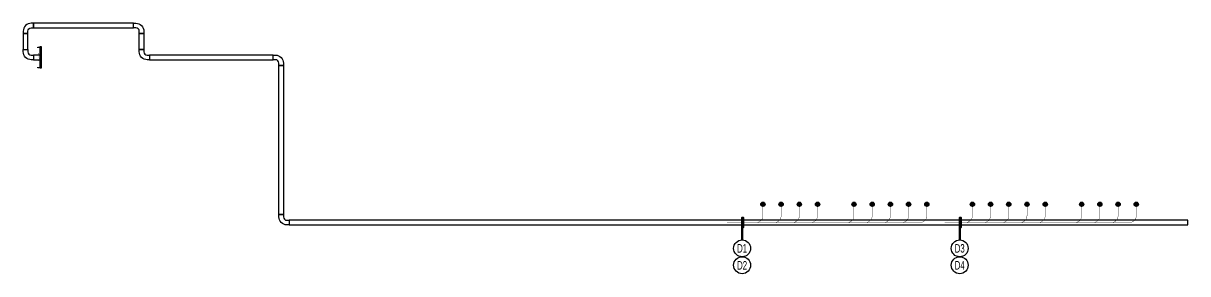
# Model space of a CAD drawing. Header units: millimetres. Extents: x 51585 to 374593, y 4425 to 1197630.
# Drawn here: x 94066 to 145213, y 295629 to 306630 of the extents above; entities that cross this region are included whole.
import ezdxf
from ezdxf.enums import TextEntityAlignment as Align

# ---------------------------------------------------------------- set-up
doc = ezdxf.new("R2010")
doc.units = ezdxf.units.MM
doc.header["$LTSCALE"] = 50
for name, color, linetype in [('-----26 Electrical Cable Tray_CONT', 3, 'Continuous'), ('-----29 Indicator', 1, 'Continuous'), ('-----30 Text', 2, 'Continuous'), ('DC CONTROL CABLE', 1, 'Continuous')]:
    doc.layers.add(name, color=color, linetype=linetype)
doc.styles.add('ELEC', font='')
doc.styles.add('X-PLAN$0$ELEC', font='malgun.ttf')
doc.styles.get('ELEC').set_extended_font_data('Dotum')

msp = doc.modelspace()

# ---------------------------------------------------------------- hatches: boundary and pattern name
at = {"layer": 'DC CONTROL CABLE', "linetype": 'Continuous'}
h = msp.add_hatch(color=256, dxfattribs=at)
edge = h.paths.add_edge_path()
edge.add_arc((126554, 298682), 93.6, 270, 630, ccw=False)
h = msp.add_hatch(color=256, dxfattribs=at)
edge = h.paths.add_edge_path()
edge.add_arc((127354, 298682), 93.6, 270, 630, ccw=False)
h = msp.add_hatch(color=256, dxfattribs=at)
edge = h.paths.add_edge_path()
edge.add_arc((128154, 298682), 93.6, 270, 630, ccw=False)
h = msp.add_hatch(color=256, dxfattribs=at)
edge = h.paths.add_edge_path()
edge.add_arc((128954, 298682), 93.6, 270, 630, ccw=False)
h = msp.add_hatch(color=256, dxfattribs=at)
edge = h.paths.add_edge_path()
edge.add_arc((130554, 298682), 93.6, 270, 630, ccw=False)
h = msp.add_hatch(color=256, dxfattribs=at)
edge = h.paths.add_edge_path()
edge.add_arc((131354, 298682), 93.6, 270, 630, ccw=False)
h = msp.add_hatch(color=256, dxfattribs=at)
edge = h.paths.add_edge_path()
edge.add_arc((132154, 298682), 93.6, 270, 630, ccw=False)
h = msp.add_hatch(color=256, dxfattribs=at)
edge = h.paths.add_edge_path()
edge.add_arc((132954, 298682), 93.6, 270, 630, ccw=False)
h = msp.add_hatch(color=256, dxfattribs=at)
edge = h.paths.add_edge_path()
edge.add_arc((133754, 298682), 93.6, 270, 630, ccw=False)
h = msp.add_hatch(color=256, dxfattribs=at)
edge = h.paths.add_edge_path()
edge.add_arc((135754, 298682), 93.6, 270, 630, ccw=False)
h = msp.add_hatch(color=256, dxfattribs=at)
edge = h.paths.add_edge_path()
edge.add_arc((136554, 298682), 93.6, 270, 630, ccw=False)
h = msp.add_hatch(color=256, dxfattribs=at)
edge = h.paths.add_edge_path()
edge.add_arc((137354, 298682), 93.6, 270, 630, ccw=False)
h = msp.add_hatch(color=256, dxfattribs=at)
edge = h.paths.add_edge_path()
edge.add_arc((138154, 298682), 93.6, 270, 630, ccw=False)
h = msp.add_hatch(color=256, dxfattribs=at)
edge = h.paths.add_edge_path()
edge.add_arc((138954, 298682), 93.6, 270, 630, ccw=False)
h = msp.add_hatch(color=256, dxfattribs=at)
edge = h.paths.add_edge_path()
edge.add_arc((140554, 298682), 93.6, 270, 630, ccw=False)
h = msp.add_hatch(color=256, dxfattribs=at)
edge = h.paths.add_edge_path()
edge.add_arc((141354, 298682), 93.6, 270, 630, ccw=False)
h = msp.add_hatch(color=256, dxfattribs=at)
edge = h.paths.add_edge_path()
edge.add_arc((142154, 298682), 93.6, 270, 630, ccw=False)
h = msp.add_hatch(color=256, dxfattribs=at)
edge = h.paths.add_edge_path()
edge.add_arc((142954, 298682), 93.6, 270, 630, ccw=False)

# ---------------------------------------------------------------- linework, layer by layer
at = {"layer": '-----26 Electrical Cable Tray_CONT'}
for points in [[(94266, 306280, -0.414214), (94416, 306430), (94516, 306430), (94516, 306630), (94416, 306630, 0.414214), (94066, 306280), (94066, 306180), (94266, 306180)], [(99160, 306280, 0.414214), (99010, 306430), (98910, 306430), (98910, 306630), (99010, 306630, -0.414214), (99360, 306280), (99360, 306180), (99160, 306180)], [(94266, 305380, 0.414214), (94416, 305230), (94516, 305230), (94516, 305030), (94416, 305030, -0.414214), (94066, 305380), (94066, 305480), (94266, 305480)], [(99360, 305380, 0.414214), (99510, 305230), (99610, 305230), (99610, 305030), (99510, 305030, -0.414214), (99160, 305380), (99160, 305480), (99360, 305480)], [(105292, 304880, 0.414214), (105142, 305030), (105042, 305030), (105042, 305230), (105142, 305230, -0.414214), (105492, 304880), (105492, 304780), (105292, 304780)], [(105492, 298127, 0.414214), (105642, 297977), (105742, 297977), (105742, 297777), (105642, 297777, -0.414214), (105292, 298127), (105292, 298227), (105492, 298227)]]:
    msp.add_lwpolyline(points, format="xyb", close=True, dxfattribs=at)
for points in [[(98910, 306430), (98910, 306630), (94516, 306630), (94516, 306430)], [(94266, 306180), (94066, 306180), (94066, 305480), (94266, 305480)], [(99160, 306180), (99360, 306180), (99360, 305480), (99160, 305480)], [(94804, 305030), (94804, 305230), (94516, 305230), (94516, 305030)], [(105042, 305030), (105042, 305230), (99610, 305230), (99610, 305030)], [(105292, 304780), (105492, 304780), (105492, 298227), (105292, 298227)], [(145213, 297777), (145213, 297977), (105742, 297977), (105742, 297777)]]:
    msp.add_lwpolyline(points, close=True, dxfattribs=at)
at = {"layer": '-----29 Indicator', "lineweight": 100}
for points in [[(125639, 297114), (125639, 297114), (125639, 298085), (125693, 298085), (125693, 297669), (125604, 297669)], [(135198, 297114), (135198, 297114), (135198, 298085), (135251, 298085), (135251, 297669), (135162, 297669)]]:
    msp.add_lwpolyline(points, dxfattribs=at)
at = {"layer": '-----29 Indicator'}
for centre in [(125639, 296743), (135198, 296743), (125639, 296000), (135198, 296000)]:
    msp.add_circle(centre, 371, dxfattribs=at)
at = {"color": 0}
for points in [[(94704, 305555), (94704, 305580), (94804, 305580), (94804, 304680), (94704, 304680), (94704, 304705)], [(94804, 305605), (94854, 305605), (94854, 304655), (94804, 304655), (94804, 305605)]]:
    msp.add_lwpolyline(points, dxfattribs=at)
at = {"layer": 'DC CONTROL CABLE', "linetype": 'Continuous', "const_width": 15}
for points in [[(133754, 298682), (133754, 298177, -0.414214), (133454, 297877), (124971, 297877)], [(126554, 298682), (126554, 298177, -0.414214), (126254, 297877), (126254, 297877)], [(127354, 298682), (127354, 298177, -0.414214), (127054, 297877), (127054, 297877)], [(128154, 298682), (128154, 298177, -0.414214), (127854, 297877), (127854, 297877)], [(128954, 298682), (128954, 298177, -0.414214), (128654, 297877), (128654, 297877)], [(130554, 298682), (130554, 298177, -0.414214), (130254, 297877), (130254, 297877)], [(131354, 298682), (131354, 298177, -0.414214), (131054, 297877), (131054, 297877)], [(132154, 298682), (132154, 298177, -0.414214), (131854, 297877), (131854, 297877)], [(132954, 298682), (132954, 298177, -0.414214), (132654, 297877), (132654, 297877)], [(142954, 298682), (142954, 298177, -0.414214), (142654, 297877), (134530, 297877)], [(135754, 298682), (135754, 298177, -0.414214), (135454, 297877), (135454, 297877)], [(136554, 298682), (136554, 298177, -0.414214), (136254, 297877), (136254, 297877)], [(137354, 298682), (137354, 298177, -0.414214), (137054, 297877), (137054, 297877)], [(138154, 298682), (138154, 298177, -0.414214), (137854, 297877), (137854, 297877)], [(138954, 298682), (138954, 298177, -0.414214), (138654, 297877), (138654, 297877)], [(140554, 298682), (140554, 298177, -0.414214), (140254, 297877), (140254, 297877)], [(141354, 298682), (141354, 298177, -0.414214), (141054, 297877), (141054, 297877)], [(142154, 298682), (142154, 298177, -0.414214), (141854, 297877), (141854, 297877)]]:
    msp.add_lwpolyline(points, format="xyb", dxfattribs=at)
at = {"layer": 'DC CONTROL CABLE', "linetype": 'Continuous'}
for points in [[(124521, 297877, 0, 202, 0), (124971, 297877, 0, 0, 0), (125173, 297877, 0, 0, 0)], [(134080, 297877, 0, 202, 0), (134530, 297877, 0, 0, 0), (134731, 297877, 0, 0, 0)]]:
    msp.add_lwpolyline(points, format="xyseb", dxfattribs=at)
for centre in [(126554, 298682), (127354, 298682), (128154, 298682), (128954, 298682), (130554, 298682), (131354, 298682), (132154, 298682), (132954, 298682), (133754, 298682), (135754, 298682), (136554, 298682), (137354, 298682), (138154, 298682), (138954, 298682), (140554, 298682), (141354, 298682), (142154, 298682), (142954, 298682)]:
    msp.add_circle(centre, 93.8, dxfattribs=at)

# ---------------------------------------------------------------- texts
at = {"layer": '-----30 Text', "linetype": 'Continuous', "style": 'ELEC', "width": 0.7}
for s, p in [('D1', (125639, 296743)), ('D3', (135198, 296743)), ('D2', (125639, 296000)), ('D4', (135198, 296000))]:
    msp.add_text(s, height=375, dxfattribs=at).set_placement(p, align=Align.MIDDLE)
at = {"color": 0, "style": 'X-PLAN$0$ELEC', "width": 0.7}
msp.add_text('LV 트레이 건물용', height=50, rotation=90, dxfattribs=at).set_placement((94749, 305130), align=Align.MIDDLE_CENTER)

doc.saveas('drawing.dxf')
